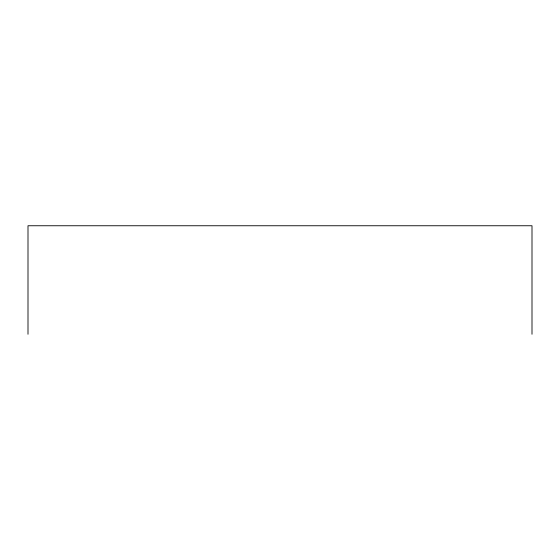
<?xml version="1.0" encoding="UTF-8"?>
<svg xmlns="http://www.w3.org/2000/svg" width="560" height="560" viewBox="0 0 560 560"><rect width="100%" height="100%" fill="white"/><g stroke="black" fill="none" stroke-linecap="round" stroke-linejoin="round"><path stroke-width="0.84" d="M532 334.25L532 225.75L28 225.75L28 334.25"/></g></svg>
